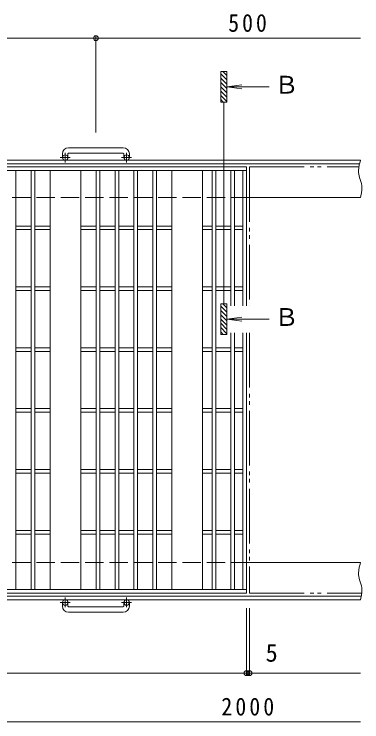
# Model space of a CAD drawing. Units: millimetres, scale not verified. Extents: x -1706 to 1722, y -1371 to 1279.
# Drawn here: x -797 to -225, y -343 to 820 of the extents above; entities that cross this region are included whole.
import ezdxf
from ezdxf.enums import TextEntityAlignment as Align

# ---------------------------------------------------------------- set-up
doc = ezdxf.new("R2010")
doc.units = ezdxf.units.MM
doc.header["$LTSCALE"] = 10
doc.header["$PDMODE"] = 32
doc.header["$PDSIZE"] = 8
for name, pattern in [('CHAIN1', [8, 5, -1, 1, -1]), ('DASHED3', [4, 3, -1]), ('DOUBLE_CHAIN2', [12.8, 9, -1, 0.6, -0.6, 0.6, -1])]:
    doc.linetypes.add(name, pattern=pattern)
for name, color, linetype, lineweight in [('C-1', 2, 'Continuous', 9), ('C-2', 3, 'Continuous', 9), ('C-4', 7, 'Continuous', 9)]:
    doc.layers.add(name, color=color, linetype=linetype, lineweight=lineweight)
doc.styles.add('ＭＳ ゴシック', font='')
doc.styles.get('ＭＳ ゴシック').set_extended_font_data('MS Gothic')

msp = doc.modelspace()

# ---------------------------------------------------------------- linework, layer by layer
at = {"layer": 'C-1'}
for p, q in [((-617.47, 600.29), (-707.47, 600.29)), ((-717.47, 590.29), (-717.47, 584.19)), ((-708.47, 590.29), (-708.47, 584.19)), ((-707.47, 591.29), (-617.47, 591.29)), ((-616.47, 590.29), (-616.47, 584.19)), ((-607.47, 590.29), (-607.47, 584.19)), ((-227.29, 579.69), (-1412.47, 579.69)), ((-229.13, 573.69), (-1412.47, 573.69)), ((-409.97, 518.69), (-227.29, 518.69)), ((-409.97, -81.31), (-227.29, -81.31)), ((-226.11, -136.31), (-1412.47, -136.31)), ((-227.29, -142.31), (-1412.47, -142.31)), ((-717.47, -152.92), (-717.47, -146.81)), ((-708.47, -152.92), (-708.47, -146.81)), ((-616.47, -152.92), (-616.47, -146.81)), ((-607.47, -152.92), (-607.47, -146.81)), ((-707.47, -153.92), (-617.47, -153.92)), ((-617.47, -162.91), (-707.47, -162.91))]:
    msp.add_line(p, q, dxfattribs=at)
at = {"layer": 'C-1', "linetype": 'CHAIN1'}
for p, q in [((-704.81, 584.19), (-721.22, 584.19)), ((-712.97, 576.08), (-712.97, 591.68)), ((-603.81, 584.19), (-620.22, 584.19)), ((-611.97, 576.08), (-611.97, 591.68)), ((-712.97, -138.71), (-712.97, -154.3)), ((-611.97, -138.71), (-611.97, -154.3)), ((-704.81, -146.81), (-721.22, -146.81)), ((-603.81, -146.81), (-620.22, -146.81))]:
    msp.add_line(p, q, dxfattribs=at)
at = {"layer": 'C-1', "linetype": 'DASHED3'}
for p, q in [((-409.97, 518.69), (-1412.47, 518.69)), ((-409.97, -81.31), (-1412.47, -81.31))]:
    msp.add_line(p, q, dxfattribs=at)
at = {"layer": 'C-1'}
for points in [[(-227.29, 579.69), (-228.12, 576.89), (-229.44, 572.06), (-230.42, 567.26), (-230.83, 562.47), (-230.73, 559.71), (-230.29, 556.74), (-228.98, 551.64), (-227.37, 546.54), (-225.95, 541.42), (-225.41, 538.44), (-225.17, 535.72), (-225.26, 530.99), (-225.84, 526.24), (-226.72, 521.46), (-227.29, 518.69)], [(-227.29, -81.31), (-228.12, -84.11), (-229.44, -88.94), (-230.42, -93.75), (-230.83, -98.53), (-230.73, -101.29), (-230.29, -104.26), (-228.98, -109.36), (-227.37, -114.46), (-225.95, -119.58), (-225.41, -122.57), (-225.17, -125.29), (-225.26, -130.01), (-225.84, -134.76), (-226.72, -139.54), (-227.29, -142.31)]]:
    msp.add_lwpolyline(points, dxfattribs=at)
for centre in [(-712.97, 584.19), (-611.97, 584.19), (-712.97, -146.81), (-611.97, -146.81)]:
    msp.add_circle(centre, 4.5, dxfattribs=at)
for centre, radius, start, end in [((-707.47, 590.29), 10, 90, 180), ((-617.47, 590.29), 10, 0, 90), ((-707.47, 590.29), 1, 90, 180), ((-617.47, 590.29), 1, 0, 90), ((-707.47, -152.92), 10, 180, 270), ((-707.47, -152.92), 1, 180, 270), ((-617.47, -152.92), 10, 270, 0), ((-617.47, -152.92), 1, 270, 0)]:
    msp.add_arc(centre, radius, start, end, dxfattribs=at)
at = {"layer": 'C-2'}
for p, q in [((-414.97, 568.69), (-1409.97, 568.69)), ((-414.97, 562.69), (-1409.97, 562.69)), ((-793.97, 562.69), (-793.97, -125.31)), ((-768.97, 562.69), (-768.97, -125.31)), ((-762.97, 562.69), (-762.97, -125.31)), ((-737.47, 562.69), (-737.47, -125.31)), ((-687.47, 562.69), (-687.47, -125.31)), ((-661.97, 562.69), (-661.97, -125.31)), ((-655.97, 562.69), (-655.97, -125.31)), ((-630.97, 562.69), (-630.97, -125.31)), ((-624.97, 562.69), (-624.97, -125.31)), ((-599.97, 562.69), (-599.97, -125.31)), ((-593.97, 562.69), (-593.97, -125.31)), ((-568.97, 562.69), (-568.97, -125.31)), ((-562.97, 562.69), (-562.97, -125.31)), ((-537.47, 562.69), (-537.47, -125.31)), ((-487.47, 562.69), (-487.47, -125.31)), ((-471.47, 562.69), (-471.47, -125.31)), ((-465.47, 562.69), (-465.47, -125.31)), ((-440.47, 562.69), (-440.47, 340.31)), ((-434.47, 562.69), (-434.47, 340.31)), ((-420.97, 562.69), (-420.97, 340.31)), ((-414.97, 568.69), (-414.97, 340.31)), ((-768.97, 471.69), (-793.97, 471.69)), ((-768.97, 465.69), (-793.97, 465.69)), ((-737.47, 471.69), (-762.97, 471.69)), ((-737.47, 465.69), (-762.97, 465.69)), ((-661.97, 471.69), (-687.47, 471.69)), ((-661.97, 465.69), (-687.47, 465.69)), ((-630.97, 471.69), (-655.97, 471.69)), ((-630.97, 465.69), (-655.97, 465.69)), ((-599.97, 471.69), (-624.97, 471.69)), ((-599.97, 465.69), (-624.97, 465.69)), ((-568.97, 471.69), (-593.97, 471.69)), ((-568.97, 465.69), (-593.97, 465.69)), ((-537.47, 471.69), (-562.97, 471.69)), ((-537.47, 465.69), (-562.97, 465.69)), ((-487.47, 471.69), (-471.47, 471.69)), ((-487.47, 465.69), (-471.47, 465.69)), ((-465.47, 471.69), (-440.47, 471.69)), ((-465.47, 465.69), (-440.47, 465.69)), ((-434.47, 471.69), (-420.97, 471.69)), ((-434.47, 465.69), (-420.97, 465.69)), ((-768.97, 371.69), (-793.97, 371.69)), ((-768.97, 365.69), (-793.97, 365.69)), ((-737.47, 371.69), (-762.97, 371.69)), ((-737.47, 365.69), (-762.97, 365.69)), ((-661.97, 371.69), (-687.47, 371.69)), ((-661.97, 365.69), (-687.47, 365.69)), ((-630.97, 371.69), (-655.97, 371.69)), ((-630.97, 365.69), (-655.97, 365.69)), ((-599.97, 371.69), (-624.97, 371.69)), ((-599.97, 365.69), (-624.97, 365.69)), ((-568.97, 371.69), (-593.97, 371.69)), ((-568.97, 365.69), (-593.97, 365.69)), ((-537.47, 371.69), (-562.97, 371.69)), ((-537.47, 365.69), (-562.97, 365.69)), ((-487.47, 371.69), (-471.47, 371.69)), ((-487.47, 365.69), (-471.47, 365.69)), ((-465.47, 371.69), (-440.47, 371.69)), ((-465.47, 365.69), (-440.47, 365.69)), ((-434.47, 371.69), (-420.97, 371.69)), ((-434.47, 365.69), (-420.97, 365.69)), ((-440.47, 296.16), (-440.47, -125.31)), ((-434.47, 296.16), (-434.47, -125.31)), ((-420.97, 296.16), (-420.97, -125.31)), ((-414.97, 296.16), (-414.97, -131.31)), ((-768.97, 271.69), (-793.97, 271.69)), ((-737.47, 271.69), (-762.97, 271.69)), ((-661.97, 271.69), (-687.47, 271.69)), ((-630.97, 271.69), (-655.97, 271.69)), ((-599.97, 271.69), (-624.97, 271.69)), ((-568.97, 271.69), (-593.97, 271.69)), ((-537.47, 271.69), (-562.97, 271.69)), ((-487.47, 271.69), (-471.47, 271.69)), ((-465.47, 271.69), (-440.47, 271.69)), ((-434.47, 271.69), (-420.97, 271.69)), ((-768.97, 265.69), (-793.97, 265.69)), ((-737.47, 265.69), (-762.97, 265.69)), ((-661.97, 265.69), (-687.47, 265.69)), ((-630.97, 265.69), (-655.97, 265.69)), ((-599.97, 265.69), (-624.97, 265.69)), ((-568.97, 265.69), (-593.97, 265.69)), ((-537.47, 265.69), (-562.97, 265.69)), ((-487.47, 265.69), (-471.47, 265.69)), ((-465.47, 265.69), (-440.47, 265.69)), ((-434.47, 265.69), (-420.97, 265.69)), ((-768.97, 171.69), (-793.97, 171.69)), ((-768.97, 165.69), (-793.97, 165.69)), ((-737.47, 171.69), (-762.97, 171.69)), ((-737.47, 165.69), (-762.97, 165.69)), ((-661.97, 171.69), (-687.47, 171.69)), ((-661.97, 165.69), (-687.47, 165.69)), ((-630.97, 171.69), (-655.97, 171.69)), ((-630.97, 165.69), (-655.97, 165.69)), ((-599.97, 171.69), (-624.97, 171.69)), ((-599.97, 165.69), (-624.97, 165.69)), ((-568.97, 171.69), (-593.97, 171.69)), ((-568.97, 165.69), (-593.97, 165.69)), ((-537.47, 171.69), (-562.97, 171.69)), ((-537.47, 165.69), (-562.97, 165.69)), ((-487.47, 171.69), (-471.47, 171.69)), ((-487.47, 165.69), (-471.47, 165.69)), ((-465.47, 171.69), (-440.47, 171.69)), ((-465.47, 165.69), (-440.47, 165.69)), ((-434.47, 171.69), (-420.97, 171.69)), ((-434.47, 165.69), (-420.97, 165.69)), ((-768.97, 71.69), (-793.97, 71.69)), ((-737.47, 71.69), (-762.97, 71.69)), ((-661.97, 71.69), (-687.47, 71.69)), ((-630.97, 71.69), (-655.97, 71.69)), ((-599.97, 71.69), (-624.97, 71.69)), ((-568.97, 71.69), (-593.97, 71.69)), ((-537.47, 71.69), (-562.97, 71.69)), ((-487.47, 71.69), (-471.47, 71.69)), ((-465.47, 71.69), (-440.47, 71.69)), ((-434.47, 71.69), (-420.97, 71.69)), ((-768.97, 65.69), (-793.97, 65.69)), ((-737.47, 65.69), (-762.97, 65.69)), ((-661.97, 65.69), (-687.47, 65.69)), ((-630.97, 65.69), (-655.97, 65.69)), ((-599.97, 65.69), (-624.97, 65.69)), ((-568.97, 65.69), (-593.97, 65.69)), ((-537.47, 65.69), (-562.97, 65.69)), ((-487.47, 65.69), (-471.47, 65.69)), ((-465.47, 65.69), (-440.47, 65.69)), ((-434.47, 65.69), (-420.97, 65.69)), ((-768.97, -28.31), (-793.97, -28.31)), ((-768.97, -34.31), (-793.97, -34.31)), ((-737.47, -28.31), (-762.97, -28.31)), ((-737.47, -34.31), (-762.97, -34.31)), ((-661.97, -28.31), (-687.47, -28.31)), ((-661.97, -34.31), (-687.47, -34.31)), ((-630.97, -28.31), (-655.97, -28.31)), ((-630.97, -34.31), (-655.97, -34.31)), ((-599.97, -28.31), (-624.97, -28.31)), ((-599.97, -34.31), (-624.97, -34.31)), ((-568.97, -28.31), (-593.97, -28.31)), ((-568.97, -34.31), (-593.97, -34.31)), ((-537.47, -28.31), (-562.97, -28.31)), ((-537.47, -34.31), (-562.97, -34.31)), ((-487.47, -28.31), (-471.47, -28.31)), ((-487.47, -34.31), (-471.47, -34.31)), ((-465.47, -28.31), (-440.47, -28.31)), ((-465.47, -34.31), (-440.47, -34.31)), ((-434.47, -28.31), (-420.97, -28.31)), ((-434.47, -34.31), (-420.97, -34.31)), ((-414.97, -125.31), (-1409.97, -125.31)), ((-414.97, -131.31), (-1409.97, -131.31))]:
    msp.add_line(p, q, dxfattribs=at)
at = {"layer": 'C-2', "linetype": 'DOUBLE_CHAIN2'}
for p, q in [((-409.97, 568.69), (-230.22, 568.69)), ((-409.97, 568.69), (-409.97, 340.31)), ((-409.97, 296.16), (-409.97, -131.31)), ((-409.97, -131.31), (-225.46, -131.31))]:
    msp.add_line(p, q, dxfattribs=at)
at = {"layer": 'C-4'}
for p, q in [((-1412.47, 780.29), (-227.29, 780.29)), ((-662.47, 625.29), (-662.47, 783.29)), ((-457.34, 725.29), (-457.34, 675.29)), ((-447.34, 725.29), (-457.34, 725.29)), ((-447.34, 711.69), (-457.34, 721.69)), ((-447.34, 718.76), (-453.87, 725.29)), ((-447.34, 725.29), (-447.34, 675.29)), ((-447.34, 704.61), (-457.34, 714.61)), ((-447.34, 697.54), (-457.34, 707.54)), ((-447.34, 690.47), (-457.34, 700.47)), ((-447.34, 700.29), (-422.55, 703.55)), ((-447.34, 700.29), (-422.55, 697.02)), ((-447.34, 700.29), (-377.34, 700.29)), ((-447.34, 683.4), (-457.34, 693.4)), ((-447.34, 676.33), (-457.34, 686.33)), ((-453.36, 675.29), (-457.34, 679.26)), ((-447.34, 675.29), (-457.34, 675.29)), ((-452.34, 343.69), (-452.34, 675.29)), ((-457.34, 293.69), (-457.34, 343.69)), ((-447.34, 343.69), (-457.34, 343.69)), ((-447.34, 330.09), (-457.34, 340.09)), ((-447.34, 337.16), (-453.87, 343.69)), ((-447.34, 293.69), (-447.34, 343.69)), ((-447.34, 323.02), (-457.34, 333.02)), ((-447.34, 315.94), (-457.34, 325.94)), ((-447.34, 308.87), (-457.34, 318.87)), ((-447.34, 318.69), (-422.55, 321.95)), ((-447.34, 318.69), (-422.55, 315.42)), ((-447.34, 318.69), (-377.34, 318.69)), ((-447.34, 301.8), (-457.34, 311.8)), ((-447.34, 294.73), (-457.34, 304.73)), ((-453.36, 293.69), (-457.34, 297.66)), ((-447.34, 293.69), (-457.34, 293.69)), ((-414.97, -156.31), (-414.97, -265.91)), ((-409.97, -156.31), (-409.97, -265.91)), ((-1412.47, -262.92), (-227.29, -262.92)), ((-1412.47, -342.91), (-227.29, -342.91))]:
    msp.add_line(p, q, dxfattribs=at)
for p in [(-662.47, 780.29), (-414.97, -262.92), (-409.97, -262.92)]:
    msp.add_point(p, dxfattribs=at)

# ---------------------------------------------------------------- texts
at = {"layer": 'C-4', "color": 2, "style": 'ＭＳ ゴシック'}
for s, p in [('Ｂ', (-369.05, 680.29)), ('Ｂ', (-369.05, 298.69)), ('5', (-383.42, -252.91))]:
    msp.add_text(s, height=29.33, dxfattribs=at).set_placement(p, align=Align.BOTTOM_LEFT)
at = {"layer": 'C-4', "color": 2, "char_height": 29.33, "attachment_point": 7, "style": 'ＭＳ ゴシック'}
for s, insert in [('\\T1.27;\\W0.9;500', (-444.97, 790.29)), ('\\T1.28;\\W0.9;2000', (-456.22, -332.91))]:
    msp.add_mtext(s, dxfattribs=dict(at, insert=insert))

doc.saveas('drawing.dxf')
